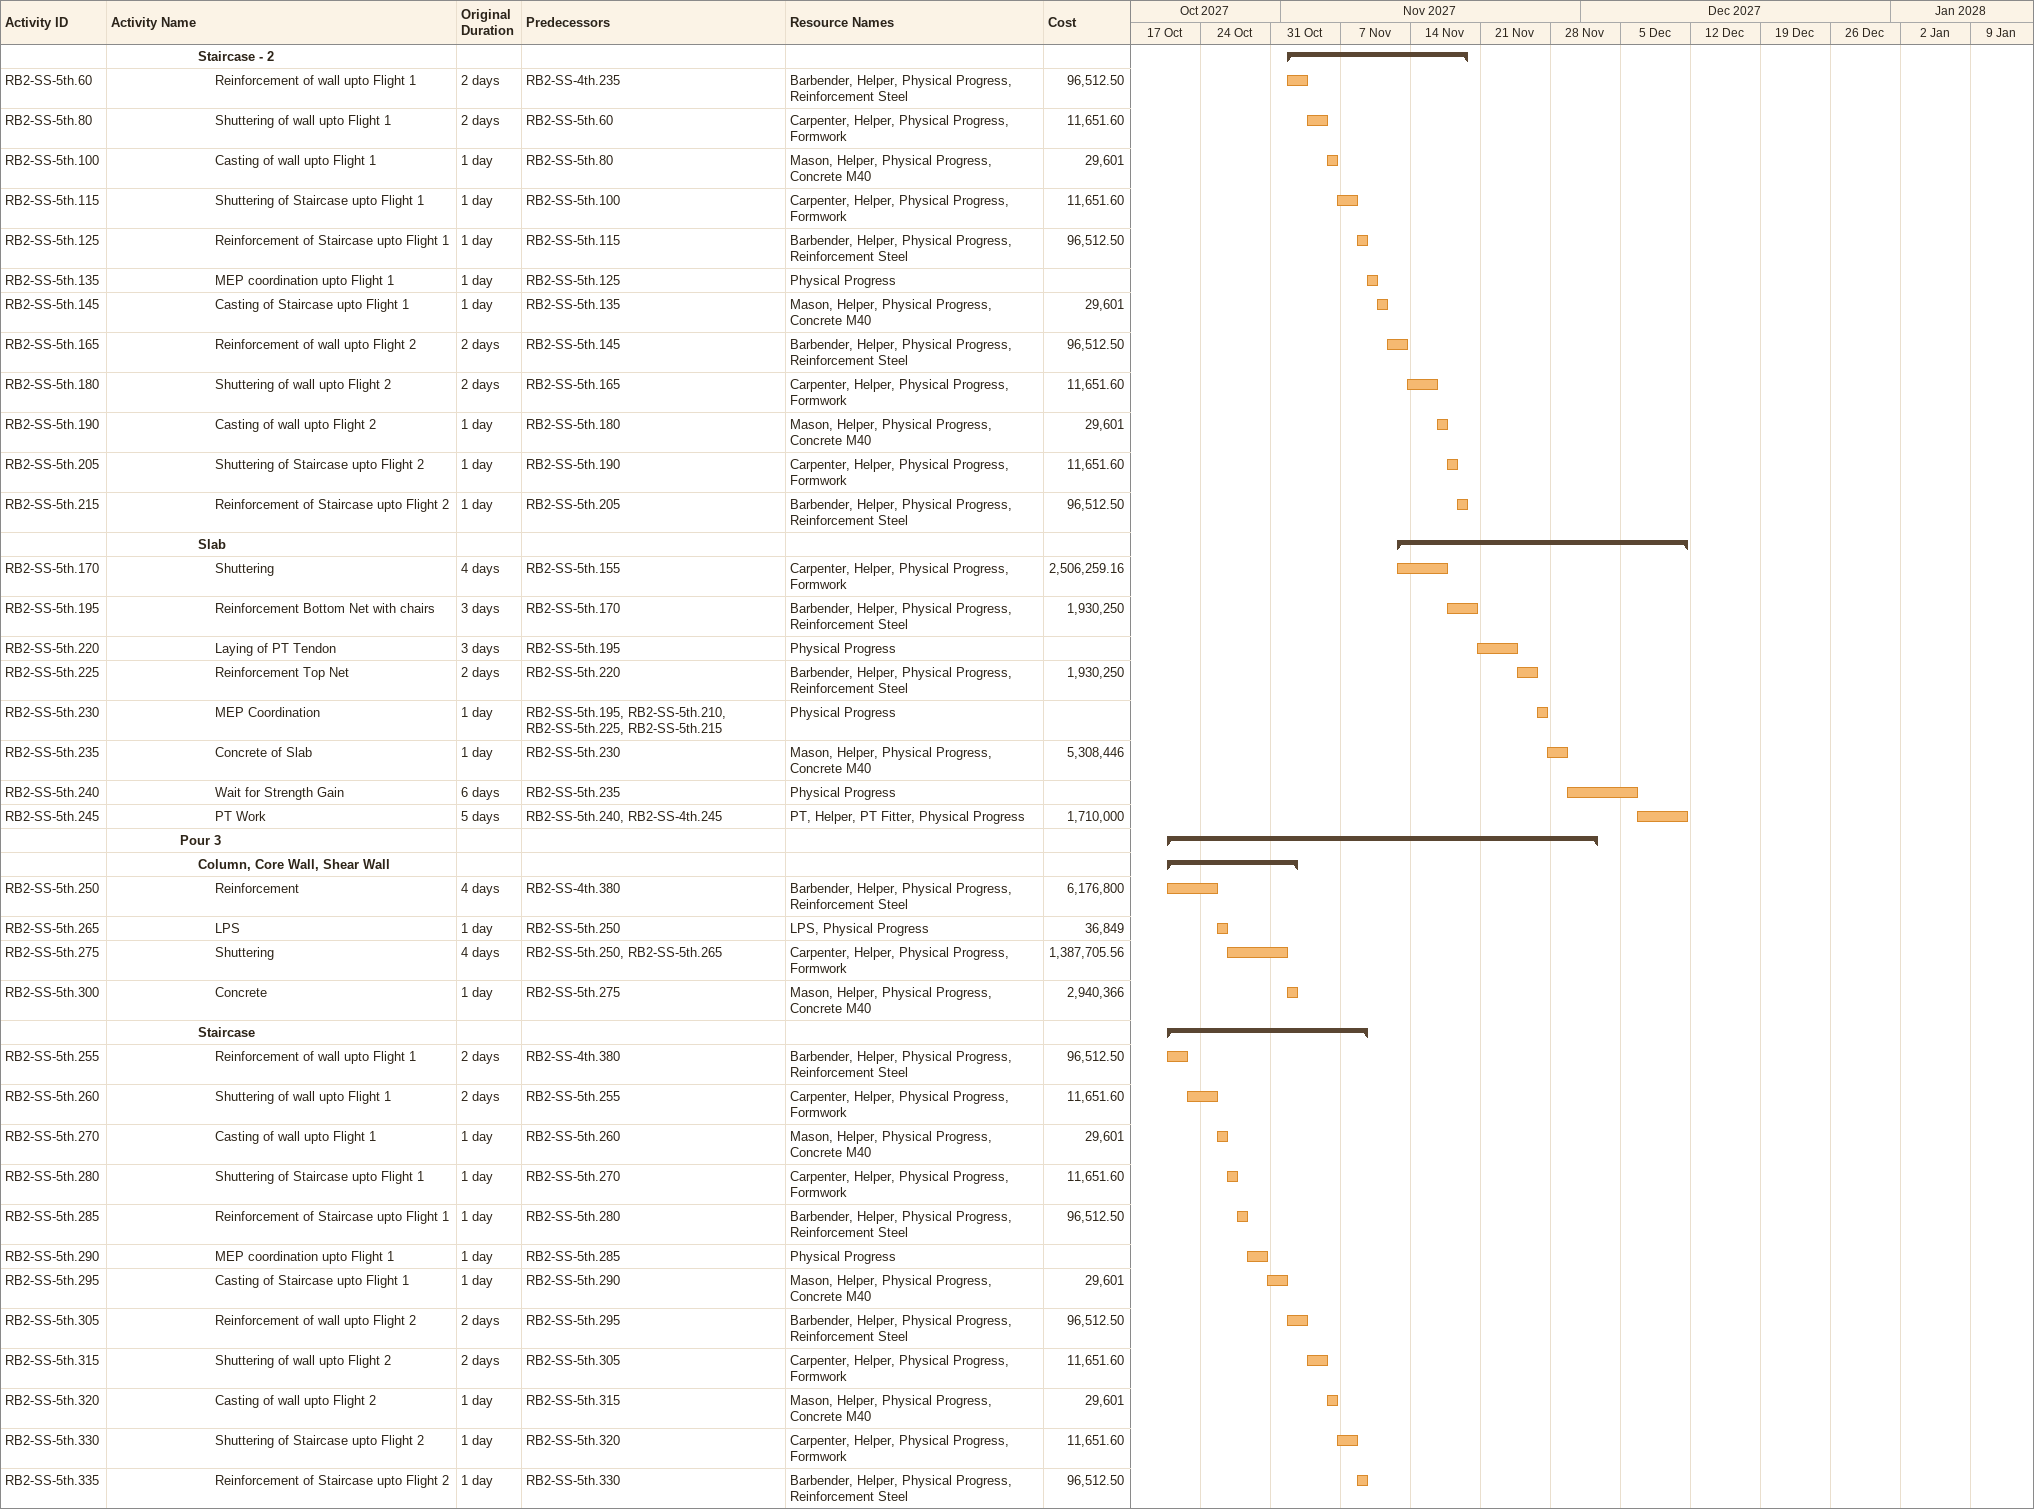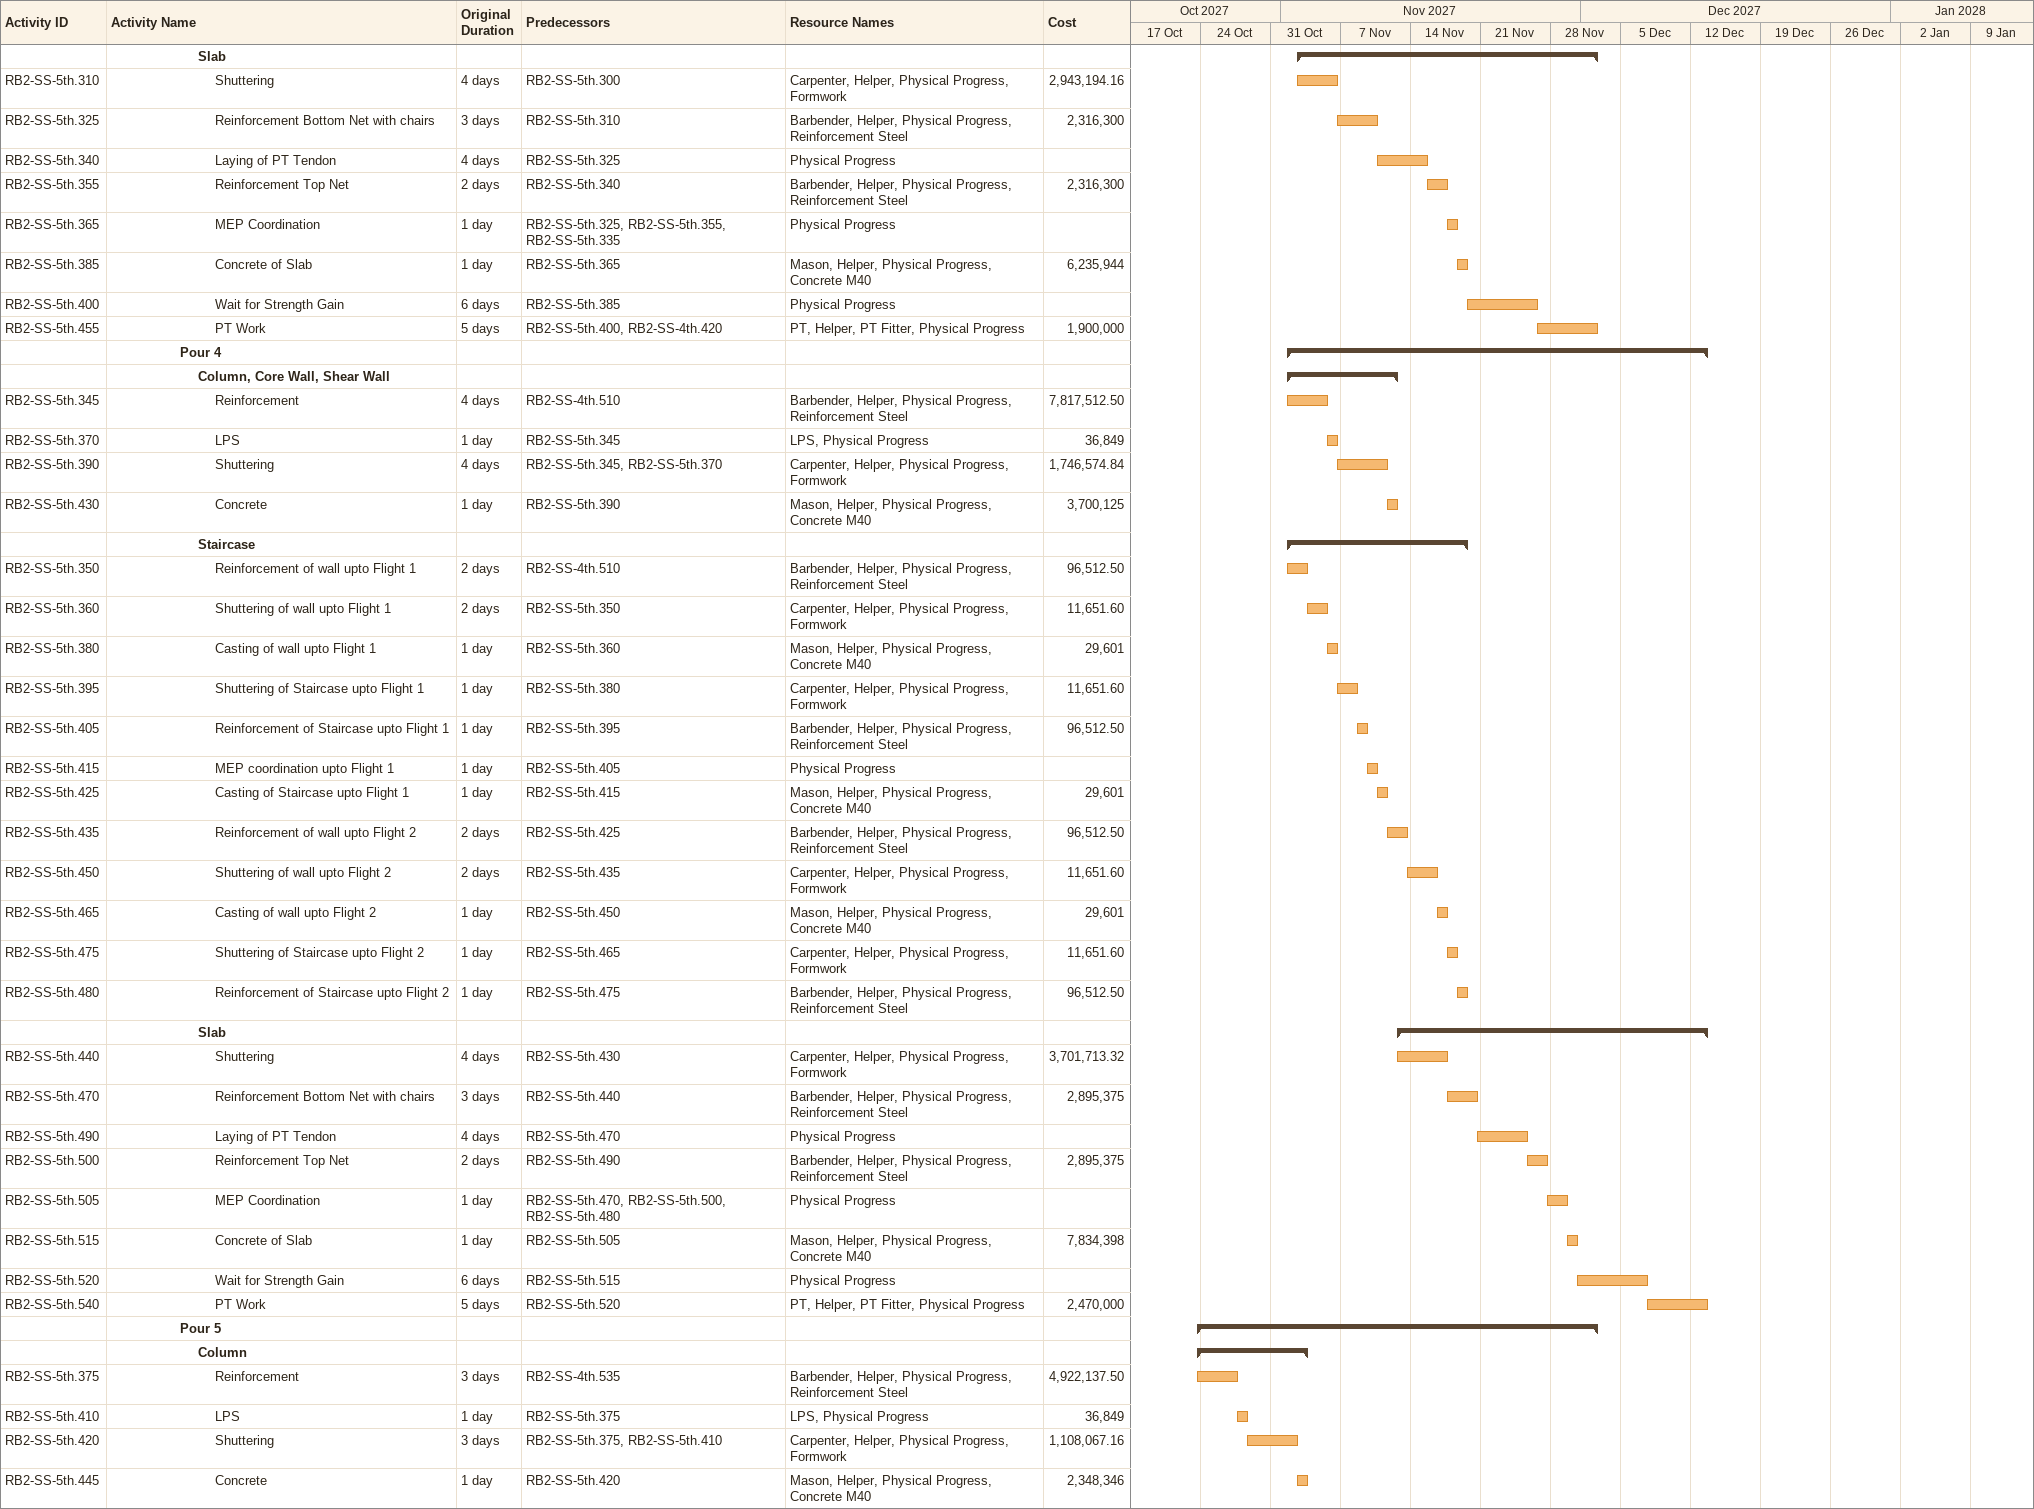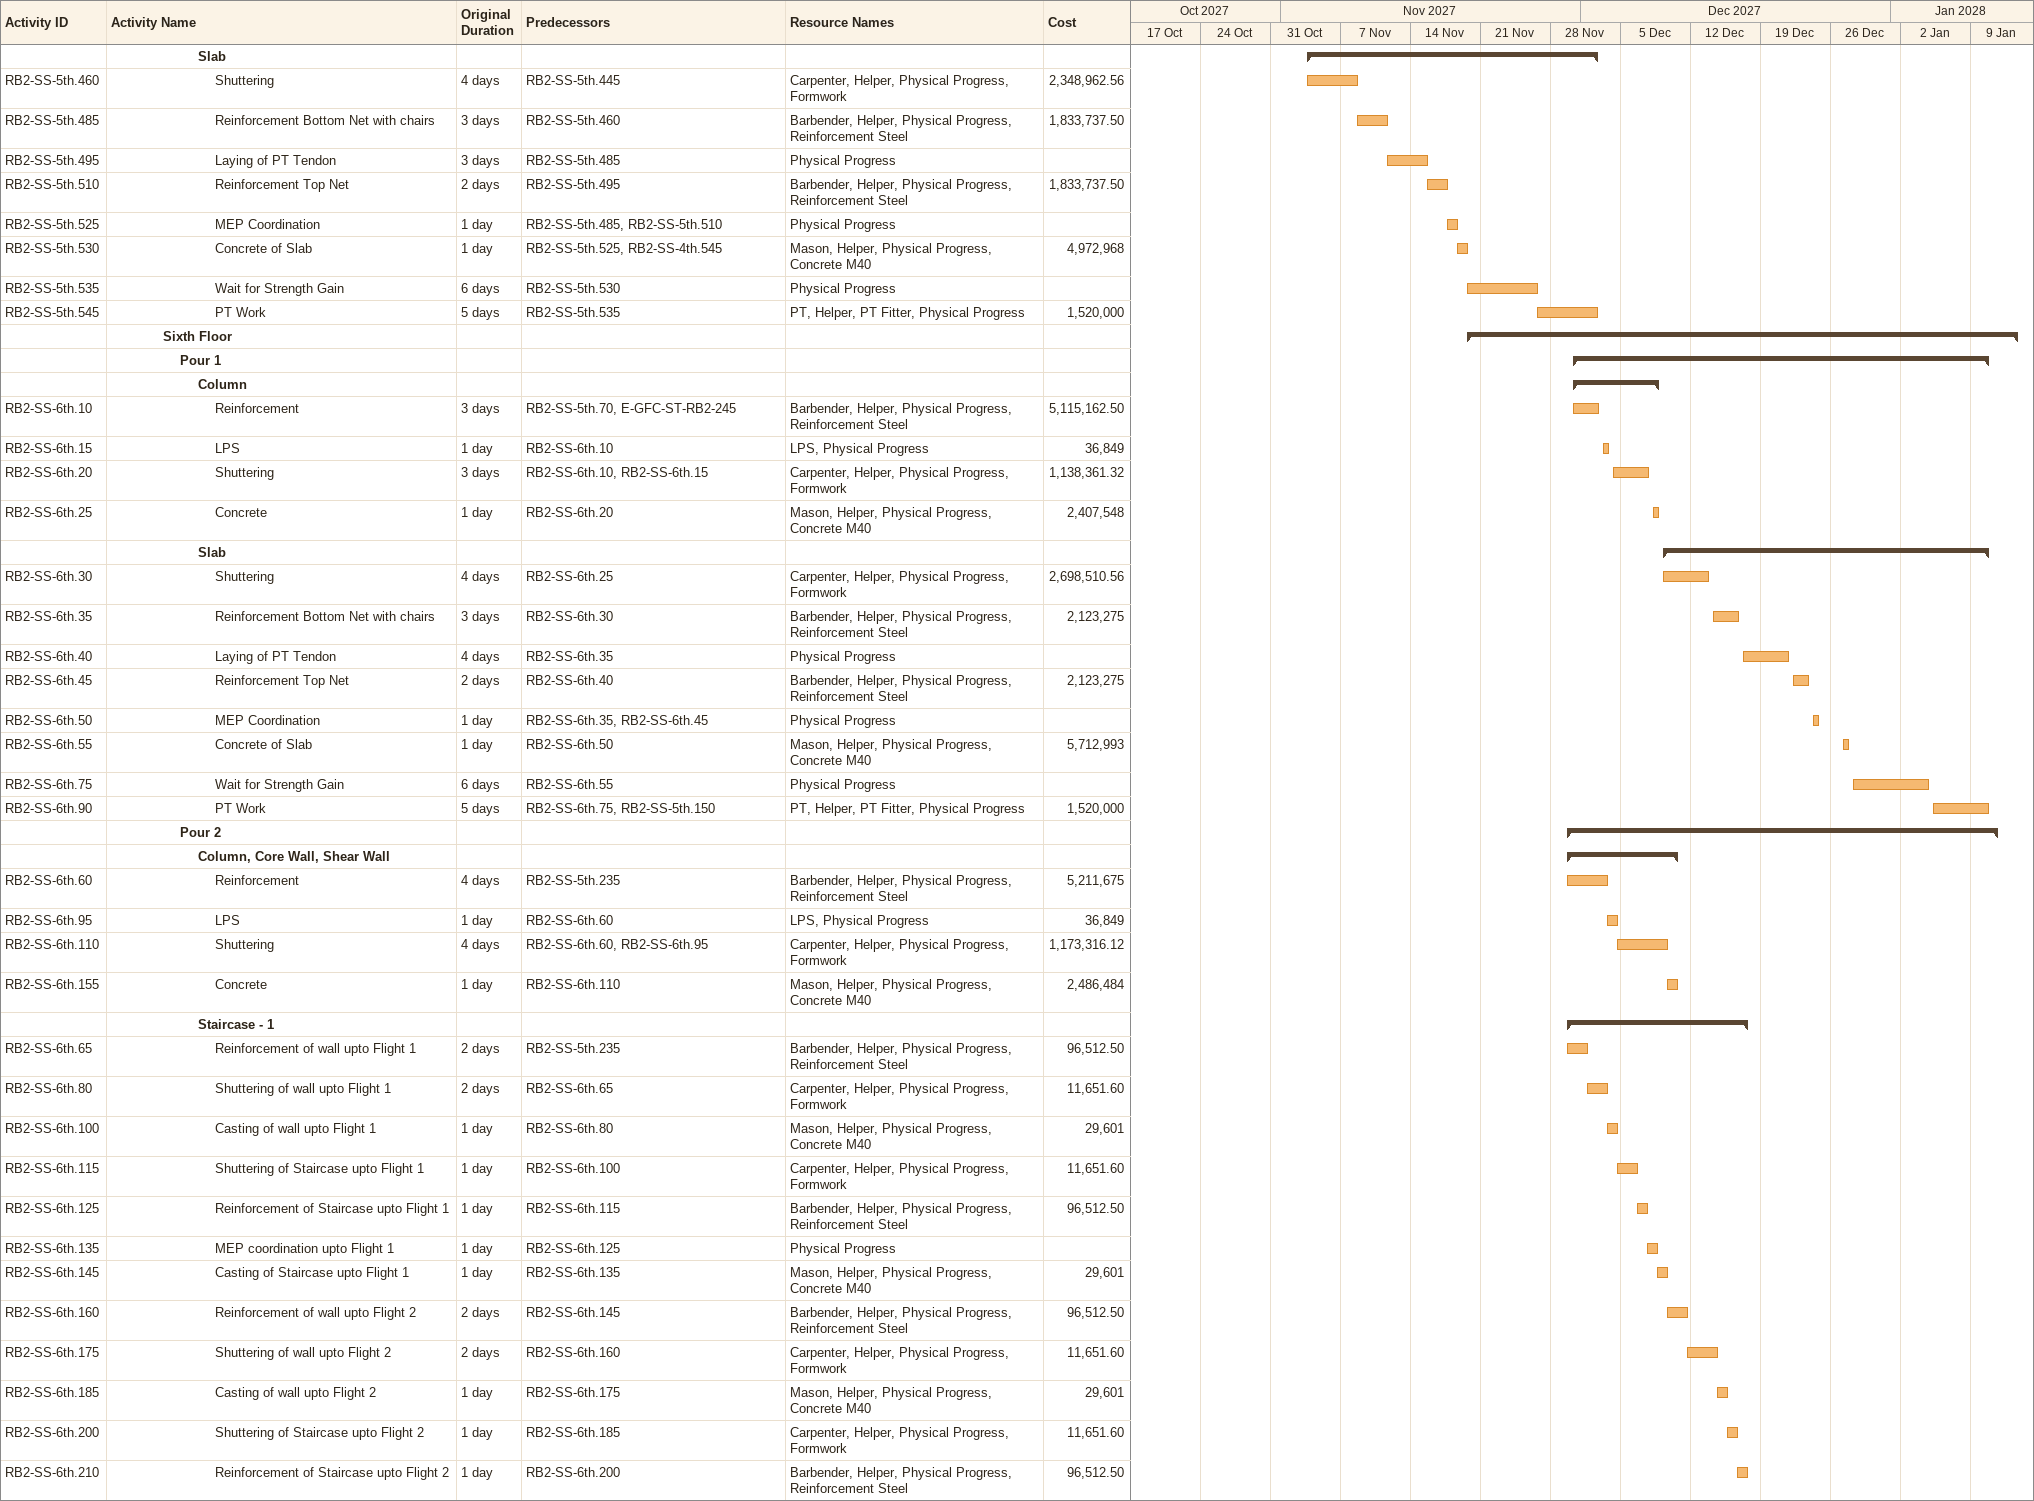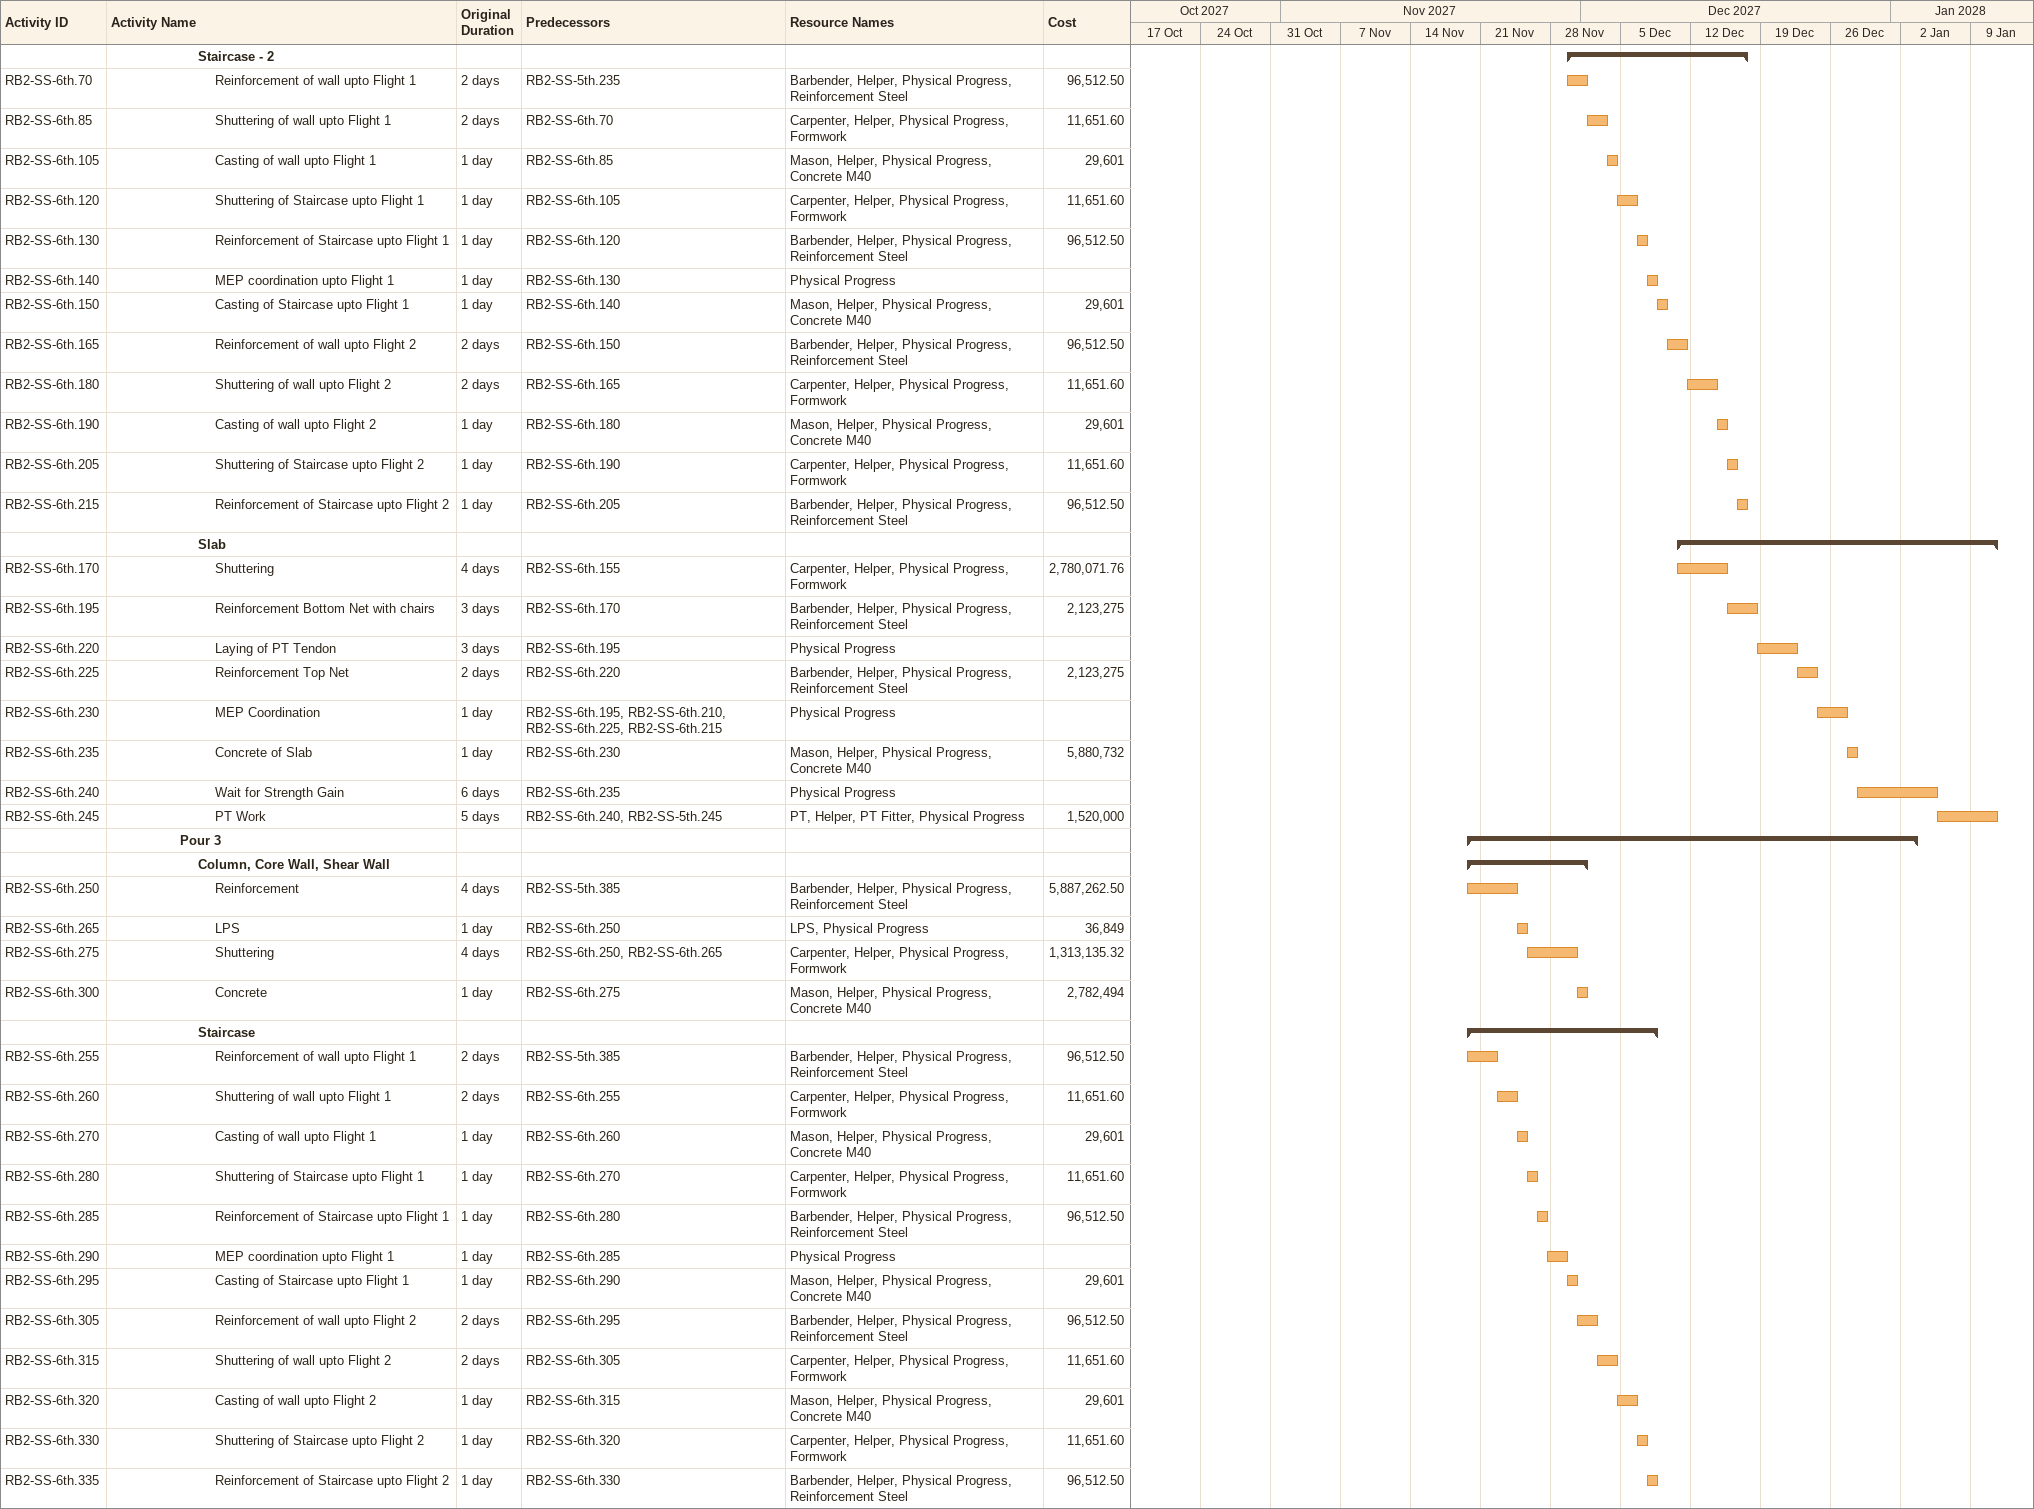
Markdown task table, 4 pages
| ID | Level | Task | Original duration | Start | Finish | Predecessors | Resources | Cost |
|---|---|---|---|---|---|---|---|---|
|  | 6 | **Staircase - 2** |  | 2027-11-01 | 2027-11-19 |  |  |  |
| RB2-SS-5th.60 | 7 | Reinforcement of wall upto Flight 1 | 2d | 2027-11-01 | 2027-11-03 | RB2-SS-4th.235 | Barbender, Helper, Physical Progress, Reinforcement Steel | 96512.50 |
| RB2-SS-5th.80 | 7 | Shuttering of wall upto Flight 1 | 2d | 2027-11-03 | 2027-11-05 | RB2-SS-5th.60 | Carpenter, Helper, Physical Progress, Formwork | 11651.60 |
| RB2-SS-5th.100 | 7 | Casting of wall upto Flight 1 | 1d | 2027-11-05 | 2027-11-06 | RB2-SS-5th.80 | Mason, Helper, Physical Progress, Concrete M40 | 29601 |
| RB2-SS-5th.115 | 7 | Shuttering of Staircase upto Flight 1 | 1d | 2027-11-06 | 2027-11-08 | RB2-SS-5th.100 | Carpenter, Helper, Physical Progress, Formwork | 11651.60 |
| RB2-SS-5th.125 | 7 | Reinforcement of Staircase upto Flight 1 | 1d | 2027-11-08 | 2027-11-09 | RB2-SS-5th.115 | Barbender, Helper, Physical Progress, Reinforcement Steel | 96512.50 |
| RB2-SS-5th.135 | 7 | MEP coordination upto Flight 1 | 1d | 2027-11-09 | 2027-11-10 | RB2-SS-5th.125 | Physical Progress |  |
| RB2-SS-5th.145 | 7 | Casting of Staircase upto Flight 1 | 1d | 2027-11-10 | 2027-11-11 | RB2-SS-5th.135 | Mason, Helper, Physical Progress, Concrete M40 | 29601 |
| RB2-SS-5th.165 | 7 | Reinforcement of wall upto Flight 2 | 2d | 2027-11-11 | 2027-11-13 | RB2-SS-5th.145 | Barbender, Helper, Physical Progress, Reinforcement Steel | 96512.50 |
| RB2-SS-5th.180 | 7 | Shuttering of wall upto Flight 2 | 2d | 2027-11-13 | 2027-11-16 | RB2-SS-5th.165 | Carpenter, Helper, Physical Progress, Formwork | 11651.60 |
| RB2-SS-5th.190 | 7 | Casting of wall upto Flight 2 | 1d | 2027-11-16 | 2027-11-17 | RB2-SS-5th.180 | Mason, Helper, Physical Progress, Concrete M40 | 29601 |
| RB2-SS-5th.205 | 7 | Shuttering of Staircase upto Flight 2 | 1d | 2027-11-17 | 2027-11-18 | RB2-SS-5th.190 | Carpenter, Helper, Physical Progress, Formwork | 11651.60 |
| RB2-SS-5th.215 | 7 | Reinforcement of Staircase upto Flight 2 | 1d | 2027-11-18 | 2027-11-19 | RB2-SS-5th.205 | Barbender, Helper, Physical Progress, Reinforcement Steel | 96512.50 |
|  | 6 | **Slab** |  | 2027-11-12 | 2027-12-11 |  |  |  |
| RB2-SS-5th.170 | 7 | Shuttering | 4d | 2027-11-12 | 2027-11-17 | RB2-SS-5th.155 | Carpenter, Helper, Physical Progress, Formwork | 2506259.16 |
| RB2-SS-5th.195 | 7 | Reinforcement Bottom Net with chairs | 3d | 2027-11-17 | 2027-11-20 | RB2-SS-5th.170 | Barbender, Helper, Physical Progress, Reinforcement Steel | 1930250 |
| RB2-SS-5th.220 | 7 | Laying of PT Tendon | 3d | 2027-11-20 | 2027-11-24 | RB2-SS-5th.195 | Physical Progress |  |
| RB2-SS-5th.225 | 7 | Reinforcement Top Net | 2d | 2027-11-24 | 2027-11-26 | RB2-SS-5th.220 | Barbender, Helper, Physical Progress, Reinforcement Steel | 1930250 |
| RB2-SS-5th.230 | 7 | MEP Coordination | 1d | 2027-11-26 | 2027-11-27 | RB2-SS-5th.195, RB2-SS-5th.210, RB2-SS-5th.225, RB2-SS-5th.215 | Physical Progress |  |
| RB2-SS-5th.235 | 7 | Concrete of Slab | 1d | 2027-11-27 | 2027-11-29 | RB2-SS-5th.230 | Mason, Helper, Physical Progress, Concrete M40 | 5308446 |
| RB2-SS-5th.240 | 7 | Wait for Strength Gain | 6d | 2027-11-29 | 2027-12-06 | RB2-SS-5th.235 | Physical Progress |  |
| RB2-SS-5th.245 | 7 | PT Work | 5d | 2027-12-06 | 2027-12-11 | RB2-SS-5th.240, RB2-SS-4th.245 | PT, Helper, PT Fitter, Physical Progress | 1710000 |
|  | 5 | **Pour 3** |  | 2027-10-20 | 2027-12-02 |  |  |  |
|  | 6 | **Column, Core Wall, Shear Wall** |  | 2027-10-20 | 2027-11-02 |  |  |  |
| RB2-SS-5th.250 | 7 | Reinforcement | 4d | 2027-10-20 | 2027-10-25 | RB2-SS-4th.380 | Barbender, Helper, Physical Progress, Reinforcement Steel | 6176800 |
| RB2-SS-5th.265 | 7 | LPS | 1d | 2027-10-25 | 2027-10-26 | RB2-SS-5th.250 | LPS, Physical Progress | 36849 |
| RB2-SS-5th.275 | 7 | Shuttering | 4d | 2027-10-26 | 2027-11-01 | RB2-SS-5th.250, RB2-SS-5th.265 | Carpenter, Helper, Physical Progress, Formwork | 1387705.56 |
| RB2-SS-5th.300 | 7 | Concrete | 1d | 2027-11-01 | 2027-11-02 | RB2-SS-5th.275 | Mason, Helper, Physical Progress, Concrete M40 | 2940366 |
|  | 6 | **Staircase** |  | 2027-10-20 | 2027-11-09 |  |  |  |
| RB2-SS-5th.255 | 7 | Reinforcement of wall upto Flight 1 | 2d | 2027-10-20 | 2027-10-22 | RB2-SS-4th.380 | Barbender, Helper, Physical Progress, Reinforcement Steel | 96512.50 |
| RB2-SS-5th.260 | 7 | Shuttering of wall upto Flight 1 | 2d | 2027-10-22 | 2027-10-25 | RB2-SS-5th.255 | Carpenter, Helper, Physical Progress, Formwork | 11651.60 |
| RB2-SS-5th.270 | 7 | Casting of wall upto Flight 1 | 1d | 2027-10-25 | 2027-10-26 | RB2-SS-5th.260 | Mason, Helper, Physical Progress, Concrete M40 | 29601 |
| RB2-SS-5th.280 | 7 | Shuttering of Staircase upto Flight 1 | 1d | 2027-10-26 | 2027-10-27 | RB2-SS-5th.270 | Carpenter, Helper, Physical Progress, Formwork | 11651.60 |
| RB2-SS-5th.285 | 7 | Reinforcement of Staircase upto Flight 1 | 1d | 2027-10-27 | 2027-10-28 | RB2-SS-5th.280 | Barbender, Helper, Physical Progress, Reinforcement Steel | 96512.50 |
| RB2-SS-5th.290 | 7 | MEP coordination upto Flight 1 | 1d | 2027-10-28 | 2027-10-30 | RB2-SS-5th.285 | Physical Progress |  |
| RB2-SS-5th.295 | 7 | Casting of Staircase upto Flight 1 | 1d | 2027-10-30 | 2027-11-01 | RB2-SS-5th.290 | Mason, Helper, Physical Progress, Concrete M40 | 29601 |
| RB2-SS-5th.305 | 7 | Reinforcement of wall upto Flight 2 | 2d | 2027-11-01 | 2027-11-03 | RB2-SS-5th.295 | Barbender, Helper, Physical Progress, Reinforcement Steel | 96512.50 |
| RB2-SS-5th.315 | 7 | Shuttering of wall upto Flight 2 | 2d | 2027-11-03 | 2027-11-05 | RB2-SS-5th.305 | Carpenter, Helper, Physical Progress, Formwork | 11651.60 |
| RB2-SS-5th.320 | 7 | Casting of wall upto Flight 2 | 1d | 2027-11-05 | 2027-11-06 | RB2-SS-5th.315 | Mason, Helper, Physical Progress, Concrete M40 | 29601 |
| RB2-SS-5th.330 | 7 | Shuttering of Staircase upto Flight 2 | 1d | 2027-11-06 | 2027-11-08 | RB2-SS-5th.320 | Carpenter, Helper, Physical Progress, Formwork | 11651.60 |
| RB2-SS-5th.335 | 7 | Reinforcement of Staircase upto Flight 2 | 1d | 2027-11-08 | 2027-11-09 | RB2-SS-5th.330 | Barbender, Helper, Physical Progress, Reinforcement Steel | 96512.50 |
|  | 6 | **Slab** |  | 2027-11-02 | 2027-12-02 |  |  |  |
| RB2-SS-5th.310 | 7 | Shuttering | 4d | 2027-11-02 | 2027-11-06 | RB2-SS-5th.300 | Carpenter, Helper, Physical Progress, Formwork | 2943194.16 |
| RB2-SS-5th.325 | 7 | Reinforcement Bottom Net with chairs | 3d | 2027-11-06 | 2027-11-10 | RB2-SS-5th.310 | Barbender, Helper, Physical Progress, Reinforcement Steel | 2316300 |
| RB2-SS-5th.340 | 7 | Laying of PT Tendon | 4d | 2027-11-10 | 2027-11-15 | RB2-SS-5th.325 | Physical Progress |  |
| RB2-SS-5th.355 | 7 | Reinforcement Top Net | 2d | 2027-11-15 | 2027-11-17 | RB2-SS-5th.340 | Barbender, Helper, Physical Progress, Reinforcement Steel | 2316300 |
| RB2-SS-5th.365 | 7 | MEP Coordination | 1d | 2027-11-17 | 2027-11-18 | RB2-SS-5th.325, RB2-SS-5th.355, RB2-SS-5th.335 | Physical Progress |  |
| RB2-SS-5th.385 | 7 | Concrete of Slab | 1d | 2027-11-18 | 2027-11-19 | RB2-SS-5th.365 | Mason, Helper, Physical Progress, Concrete M40 | 6235944 |
| RB2-SS-5th.400 | 7 | Wait for Strength Gain | 6d | 2027-11-19 | 2027-11-26 | RB2-SS-5th.385 | Physical Progress |  |
| RB2-SS-5th.455 | 7 | PT Work | 5d | 2027-11-26 | 2027-12-02 | RB2-SS-5th.400, RB2-SS-4th.420 | PT, Helper, PT Fitter, Physical Progress | 1900000 |
|  | 5 | **Pour 4** |  | 2027-11-01 | 2027-12-13 |  |  |  |
|  | 6 | **Column, Core Wall, Shear Wall** |  | 2027-11-01 | 2027-11-12 |  |  |  |
| RB2-SS-5th.345 | 7 | Reinforcement | 4d | 2027-11-01 | 2027-11-05 | RB2-SS-4th.510 | Barbender, Helper, Physical Progress, Reinforcement Steel | 7817512.50 |
| RB2-SS-5th.370 | 7 | LPS | 1d | 2027-11-05 | 2027-11-06 | RB2-SS-5th.345 | LPS, Physical Progress | 36849 |
| RB2-SS-5th.390 | 7 | Shuttering | 4d | 2027-11-06 | 2027-11-11 | RB2-SS-5th.345, RB2-SS-5th.370 | Carpenter, Helper, Physical Progress, Formwork | 1746574.84 |
| RB2-SS-5th.430 | 7 | Concrete | 1d | 2027-11-11 | 2027-11-12 | RB2-SS-5th.390 | Mason, Helper, Physical Progress, Concrete M40 | 3700125 |
|  | 6 | **Staircase** |  | 2027-11-01 | 2027-11-19 |  |  |  |
| RB2-SS-5th.350 | 7 | Reinforcement of wall upto Flight 1 | 2d | 2027-11-01 | 2027-11-03 | RB2-SS-4th.510 | Barbender, Helper, Physical Progress, Reinforcement Steel | 96512.50 |
| RB2-SS-5th.360 | 7 | Shuttering of wall upto Flight 1 | 2d | 2027-11-03 | 2027-11-05 | RB2-SS-5th.350 | Carpenter, Helper, Physical Progress, Formwork | 11651.60 |
| RB2-SS-5th.380 | 7 | Casting of wall upto Flight 1 | 1d | 2027-11-05 | 2027-11-06 | RB2-SS-5th.360 | Mason, Helper, Physical Progress, Concrete M40 | 29601 |
| RB2-SS-5th.395 | 7 | Shuttering of Staircase upto Flight 1 | 1d | 2027-11-06 | 2027-11-08 | RB2-SS-5th.380 | Carpenter, Helper, Physical Progress, Formwork | 11651.60 |
| RB2-SS-5th.405 | 7 | Reinforcement of Staircase upto Flight 1 | 1d | 2027-11-08 | 2027-11-09 | RB2-SS-5th.395 | Barbender, Helper, Physical Progress, Reinforcement Steel | 96512.50 |
| RB2-SS-5th.415 | 7 | MEP coordination upto Flight 1 | 1d | 2027-11-09 | 2027-11-10 | RB2-SS-5th.405 | Physical Progress |  |
| RB2-SS-5th.425 | 7 | Casting of Staircase upto Flight 1 | 1d | 2027-11-10 | 2027-11-11 | RB2-SS-5th.415 | Mason, Helper, Physical Progress, Concrete M40 | 29601 |
| RB2-SS-5th.435 | 7 | Reinforcement of wall upto Flight 2 | 2d | 2027-11-11 | 2027-11-13 | RB2-SS-5th.425 | Barbender, Helper, Physical Progress, Reinforcement Steel | 96512.50 |
| RB2-SS-5th.450 | 7 | Shuttering of wall upto Flight 2 | 2d | 2027-11-13 | 2027-11-16 | RB2-SS-5th.435 | Carpenter, Helper, Physical Progress, Formwork | 11651.60 |
| RB2-SS-5th.465 | 7 | Casting of wall upto Flight 2 | 1d | 2027-11-16 | 2027-11-17 | RB2-SS-5th.450 | Mason, Helper, Physical Progress, Concrete M40 | 29601 |
| RB2-SS-5th.475 | 7 | Shuttering of Staircase upto Flight 2 | 1d | 2027-11-17 | 2027-11-18 | RB2-SS-5th.465 | Carpenter, Helper, Physical Progress, Formwork | 11651.60 |
| RB2-SS-5th.480 | 7 | Reinforcement of Staircase upto Flight 2 | 1d | 2027-11-18 | 2027-11-19 | RB2-SS-5th.475 | Barbender, Helper, Physical Progress, Reinforcement Steel | 96512.50 |
|  | 6 | **Slab** |  | 2027-11-12 | 2027-12-13 |  |  |  |
| RB2-SS-5th.440 | 7 | Shuttering | 4d | 2027-11-12 | 2027-11-17 | RB2-SS-5th.430 | Carpenter, Helper, Physical Progress, Formwork | 3701713.32 |
| RB2-SS-5th.470 | 7 | Reinforcement Bottom Net with chairs | 3d | 2027-11-17 | 2027-11-20 | RB2-SS-5th.440 | Barbender, Helper, Physical Progress, Reinforcement Steel | 2895375 |
| RB2-SS-5th.490 | 7 | Laying of PT Tendon | 4d | 2027-11-20 | 2027-11-25 | RB2-SS-5th.470 | Physical Progress |  |
| RB2-SS-5th.500 | 7 | Reinforcement Top Net | 2d | 2027-11-25 | 2027-11-27 | RB2-SS-5th.490 | Barbender, Helper, Physical Progress, Reinforcement Steel | 2895375 |
| RB2-SS-5th.505 | 7 | MEP Coordination | 1d | 2027-11-27 | 2027-11-29 | RB2-SS-5th.470, RB2-SS-5th.500, RB2-SS-5th.480 | Physical Progress |  |
| RB2-SS-5th.515 | 7 | Concrete of Slab | 1d | 2027-11-29 | 2027-11-30 | RB2-SS-5th.505 | Mason, Helper, Physical Progress, Concrete M40 | 7834398 |
| RB2-SS-5th.520 | 7 | Wait for Strength Gain | 6d | 2027-11-30 | 2027-12-07 | RB2-SS-5th.515 | Physical Progress |  |
| RB2-SS-5th.540 | 7 | PT Work | 5d | 2027-12-07 | 2027-12-13 | RB2-SS-5th.520 | PT, Helper, PT Fitter, Physical Progress | 2470000 |
|  | 5 | **Pour 5** |  | 2027-10-23 | 2027-12-02 |  |  |  |
|  | 6 | **Column** |  | 2027-10-23 | 2027-11-03 |  |  |  |
| RB2-SS-5th.375 | 7 | Reinforcement | 3d | 2027-10-23 | 2027-10-27 | RB2-SS-4th.535 | Barbender, Helper, Physical Progress, Reinforcement Steel | 4922137.50 |
| RB2-SS-5th.410 | 7 | LPS | 1d | 2027-10-27 | 2027-10-28 | RB2-SS-5th.375 | LPS, Physical Progress | 36849 |
| RB2-SS-5th.420 | 7 | Shuttering | 3d | 2027-10-28 | 2027-11-02 | RB2-SS-5th.375, RB2-SS-5th.410 | Carpenter, Helper, Physical Progress, Formwork | 1108067.16 |
| RB2-SS-5th.445 | 7 | Concrete | 1d | 2027-11-02 | 2027-11-03 | RB2-SS-5th.420 | Mason, Helper, Physical Progress, Concrete M40 | 2348346 |
|  | 6 | **Slab** |  | 2027-11-03 | 2027-12-02 |  |  |  |
| RB2-SS-5th.460 | 7 | Shuttering | 4d | 2027-11-03 | 2027-11-08 | RB2-SS-5th.445 | Carpenter, Helper, Physical Progress, Formwork | 2348962.56 |
| RB2-SS-5th.485 | 7 | Reinforcement Bottom Net with chairs | 3d | 2027-11-08 | 2027-11-11 | RB2-SS-5th.460 | Barbender, Helper, Physical Progress, Reinforcement Steel | 1833737.50 |
| RB2-SS-5th.495 | 7 | Laying of PT Tendon | 3d | 2027-11-11 | 2027-11-15 | RB2-SS-5th.485 | Physical Progress |  |
| RB2-SS-5th.510 | 7 | Reinforcement Top Net | 2d | 2027-11-15 | 2027-11-17 | RB2-SS-5th.495 | Barbender, Helper, Physical Progress, Reinforcement Steel | 1833737.50 |
| RB2-SS-5th.525 | 7 | MEP Coordination | 1d | 2027-11-17 | 2027-11-18 | RB2-SS-5th.485, RB2-SS-5th.510 | Physical Progress |  |
| RB2-SS-5th.530 | 7 | Concrete of Slab | 1d | 2027-11-18 | 2027-11-19 | RB2-SS-5th.525, RB2-SS-4th.545 | Mason, Helper, Physical Progress, Concrete M40 | 4972968 |
| RB2-SS-5th.535 | 7 | Wait for Strength Gain | 6d | 2027-11-19 | 2027-11-26 | RB2-SS-5th.530 | Physical Progress |  |
| RB2-SS-5th.545 | 7 | PT Work | 5d | 2027-11-26 | 2027-12-02 | RB2-SS-5th.535 | PT, Helper, PT Fitter, Physical Progress | 1520000 |
|  | 4 | **Sixth Floor** |  | 2027-11-19 | 2028-01-13 |  |  |  |
|  | 5 | **Pour 1** |  | 2027-11-30 | 2028-01-10 |  |  |  |
|  | 6 | **Column** |  | 2027-11-30 | 2027-12-08 |  |  |  |
| RB2-SS-6th.10 | 7 | Reinforcement | 3d | 2027-11-30 | 2027-12-02 | RB2-SS-5th.70, E-GFC-ST-RB2-245 | Barbender, Helper, Physical Progress, Reinforcement Steel | 5115162.50 |
| RB2-SS-6th.15 | 7 | LPS | 1d | 2027-12-03 | 2027-12-03 | RB2-SS-6th.10 | LPS, Physical Progress | 36849 |
| RB2-SS-6th.20 | 7 | Shuttering | 3d | 2027-12-04 | 2027-12-07 | RB2-SS-6th.10, RB2-SS-6th.15 | Carpenter, Helper, Physical Progress, Formwork | 1138361.32 |
| RB2-SS-6th.25 | 7 | Concrete | 1d | 2027-12-08 | 2027-12-08 | RB2-SS-6th.20 | Mason, Helper, Physical Progress, Concrete M40 | 2407548 |
|  | 6 | **Slab** |  | 2027-12-09 | 2028-01-10 |  |  |  |
| RB2-SS-6th.30 | 7 | Shuttering | 4d | 2027-12-09 | 2027-12-13 | RB2-SS-6th.25 | Carpenter, Helper, Physical Progress, Formwork | 2698510.56 |
| RB2-SS-6th.35 | 7 | Reinforcement Bottom Net with chairs | 3d | 2027-12-14 | 2027-12-16 | RB2-SS-6th.30 | Barbender, Helper, Physical Progress, Reinforcement Steel | 2123275 |
| RB2-SS-6th.40 | 7 | Laying of PT Tendon | 4d | 2027-12-17 | 2027-12-21 | RB2-SS-6th.35 | Physical Progress |  |
| RB2-SS-6th.45 | 7 | Reinforcement Top Net | 2d | 2027-12-22 | 2027-12-23 | RB2-SS-6th.40 | Barbender, Helper, Physical Progress, Reinforcement Steel | 2123275 |
| RB2-SS-6th.50 | 7 | MEP Coordination | 1d | 2027-12-24 | 2027-12-24 | RB2-SS-6th.35, RB2-SS-6th.45 | Physical Progress |  |
| RB2-SS-6th.55 | 7 | Concrete of Slab | 1d | 2027-12-27 | 2027-12-27 | RB2-SS-6th.50 | Mason, Helper, Physical Progress, Concrete M40 | 5712993 |
| RB2-SS-6th.75 | 7 | Wait for Strength Gain | 6d | 2027-12-28 | 2028-01-04 | RB2-SS-6th.55 | Physical Progress |  |
| RB2-SS-6th.90 | 7 | PT Work | 5d | 2028-01-05 | 2028-01-10 | RB2-SS-6th.75, RB2-SS-5th.150 | PT, Helper, PT Fitter, Physical Progress | 1520000 |
|  | 5 | **Pour 2** |  | 2027-11-29 | 2028-01-11 |  |  |  |
|  | 6 | **Column, Core Wall, Shear Wall** |  | 2027-11-29 | 2027-12-10 |  |  |  |
| RB2-SS-6th.60 | 7 | Reinforcement | 4d | 2027-11-29 | 2027-12-03 | RB2-SS-5th.235 | Barbender, Helper, Physical Progress, Reinforcement Steel | 5211675 |
| RB2-SS-6th.95 | 7 | LPS | 1d | 2027-12-03 | 2027-12-04 | RB2-SS-6th.60 | LPS, Physical Progress | 36849 |
| RB2-SS-6th.110 | 7 | Shuttering | 4d | 2027-12-04 | 2027-12-09 | RB2-SS-6th.60, RB2-SS-6th.95 | Carpenter, Helper, Physical Progress, Formwork | 1173316.12 |
| RB2-SS-6th.155 | 7 | Concrete | 1d | 2027-12-09 | 2027-12-10 | RB2-SS-6th.110 | Mason, Helper, Physical Progress, Concrete M40 | 2486484 |
|  | 6 | **Staircase - 1** |  | 2027-11-29 | 2027-12-17 |  |  |  |
| RB2-SS-6th.65 | 7 | Reinforcement of wall upto Flight 1 | 2d | 2027-11-29 | 2027-12-01 | RB2-SS-5th.235 | Barbender, Helper, Physical Progress, Reinforcement Steel | 96512.50 |
| RB2-SS-6th.80 | 7 | Shuttering of wall upto Flight 1 | 2d | 2027-12-01 | 2027-12-03 | RB2-SS-6th.65 | Carpenter, Helper, Physical Progress, Formwork | 11651.60 |
| RB2-SS-6th.100 | 7 | Casting of wall upto Flight 1 | 1d | 2027-12-03 | 2027-12-04 | RB2-SS-6th.80 | Mason, Helper, Physical Progress, Concrete M40 | 29601 |
| RB2-SS-6th.115 | 7 | Shuttering of Staircase upto Flight 1 | 1d | 2027-12-04 | 2027-12-06 | RB2-SS-6th.100 | Carpenter, Helper, Physical Progress, Formwork | 11651.60 |
| RB2-SS-6th.125 | 7 | Reinforcement of Staircase upto Flight 1 | 1d | 2027-12-06 | 2027-12-07 | RB2-SS-6th.115 | Barbender, Helper, Physical Progress, Reinforcement Steel | 96512.50 |
| RB2-SS-6th.135 | 7 | MEP coordination upto Flight 1 | 1d | 2027-12-07 | 2027-12-08 | RB2-SS-6th.125 | Physical Progress |  |
| RB2-SS-6th.145 | 7 | Casting of Staircase upto Flight 1 | 1d | 2027-12-08 | 2027-12-09 | RB2-SS-6th.135 | Mason, Helper, Physical Progress, Concrete M40 | 29601 |
| RB2-SS-6th.160 | 7 | Reinforcement of wall upto Flight 2 | 2d | 2027-12-09 | 2027-12-11 | RB2-SS-6th.145 | Barbender, Helper, Physical Progress, Reinforcement Steel | 96512.50 |
| RB2-SS-6th.175 | 7 | Shuttering of wall upto Flight 2 | 2d | 2027-12-11 | 2027-12-14 | RB2-SS-6th.160 | Carpenter, Helper, Physical Progress, Formwork | 11651.60 |
| RB2-SS-6th.185 | 7 | Casting of wall upto Flight 2 | 1d | 2027-12-14 | 2027-12-15 | RB2-SS-6th.175 | Mason, Helper, Physical Progress, Concrete M40 | 29601 |
| RB2-SS-6th.200 | 7 | Shuttering of Staircase upto Flight 2 | 1d | 2027-12-15 | 2027-12-16 | RB2-SS-6th.185 | Carpenter, Helper, Physical Progress, Formwork | 11651.60 |
| RB2-SS-6th.210 | 7 | Reinforcement of Staircase upto Flight 2 | 1d | 2027-12-16 | 2027-12-17 | RB2-SS-6th.200 | Barbender, Helper, Physical Progress, Reinforcement Steel | 96512.50 |
|  | 6 | **Staircase - 2** |  | 2027-11-29 | 2027-12-17 |  |  |  |
| RB2-SS-6th.70 | 7 | Reinforcement of wall upto Flight 1 | 2d | 2027-11-29 | 2027-12-01 | RB2-SS-5th.235 | Barbender, Helper, Physical Progress, Reinforcement Steel | 96512.50 |
| RB2-SS-6th.85 | 7 | Shuttering of wall upto Flight 1 | 2d | 2027-12-01 | 2027-12-03 | RB2-SS-6th.70 | Carpenter, Helper, Physical Progress, Formwork | 11651.60 |
| RB2-SS-6th.105 | 7 | Casting of wall upto Flight 1 | 1d | 2027-12-03 | 2027-12-04 | RB2-SS-6th.85 | Mason, Helper, Physical Progress, Concrete M40 | 29601 |
| RB2-SS-6th.120 | 7 | Shuttering of Staircase upto Flight 1 | 1d | 2027-12-04 | 2027-12-06 | RB2-SS-6th.105 | Carpenter, Helper, Physical Progress, Formwork | 11651.60 |
| RB2-SS-6th.130 | 7 | Reinforcement of Staircase upto Flight 1 | 1d | 2027-12-06 | 2027-12-07 | RB2-SS-6th.120 | Barbender, Helper, Physical Progress, Reinforcement Steel | 96512.50 |
| RB2-SS-6th.140 | 7 | MEP coordination upto Flight 1 | 1d | 2027-12-07 | 2027-12-08 | RB2-SS-6th.130 | Physical Progress |  |
| RB2-SS-6th.150 | 7 | Casting of Staircase upto Flight 1 | 1d | 2027-12-08 | 2027-12-09 | RB2-SS-6th.140 | Mason, Helper, Physical Progress, Concrete M40 | 29601 |
| RB2-SS-6th.165 | 7 | Reinforcement of wall upto Flight 2 | 2d | 2027-12-09 | 2027-12-11 | RB2-SS-6th.150 | Barbender, Helper, Physical Progress, Reinforcement Steel | 96512.50 |
| RB2-SS-6th.180 | 7 | Shuttering of wall upto Flight 2 | 2d | 2027-12-11 | 2027-12-14 | RB2-SS-6th.165 | Carpenter, Helper, Physical Progress, Formwork | 11651.60 |
| RB2-SS-6th.190 | 7 | Casting of wall upto Flight 2 | 1d | 2027-12-14 | 2027-12-15 | RB2-SS-6th.180 | Mason, Helper, Physical Progress, Concrete M40 | 29601 |
| RB2-SS-6th.205 | 7 | Shuttering of Staircase upto Flight 2 | 1d | 2027-12-15 | 2027-12-16 | RB2-SS-6th.190 | Carpenter, Helper, Physical Progress, Formwork | 11651.60 |
| RB2-SS-6th.215 | 7 | Reinforcement of Staircase upto Flight 2 | 1d | 2027-12-16 | 2027-12-17 | RB2-SS-6th.205 | Barbender, Helper, Physical Progress, Reinforcement Steel | 96512.50 |
|  | 6 | **Slab** |  | 2027-12-10 | 2028-01-11 |  |  |  |
| RB2-SS-6th.170 | 7 | Shuttering | 4d | 2027-12-10 | 2027-12-15 | RB2-SS-6th.155 | Carpenter, Helper, Physical Progress, Formwork | 2780071.76 |
| RB2-SS-6th.195 | 7 | Reinforcement Bottom Net with chairs | 3d | 2027-12-15 | 2027-12-18 | RB2-SS-6th.170 | Barbender, Helper, Physical Progress, Reinforcement Steel | 2123275 |
| RB2-SS-6th.220 | 7 | Laying of PT Tendon | 3d | 2027-12-18 | 2027-12-22 | RB2-SS-6th.195 | Physical Progress |  |
| RB2-SS-6th.225 | 7 | Reinforcement Top Net | 2d | 2027-12-22 | 2027-12-24 | RB2-SS-6th.220 | Barbender, Helper, Physical Progress, Reinforcement Steel | 2123275 |
| RB2-SS-6th.230 | 7 | MEP Coordination | 1d | 2027-12-24 | 2027-12-27 | RB2-SS-6th.195, RB2-SS-6th.210, RB2-SS-6th.225, RB2-SS-6th.215 | Physical Progress |  |
| RB2-SS-6th.235 | 7 | Concrete of Slab | 1d | 2027-12-27 | 2027-12-28 | RB2-SS-6th.230 | Mason, Helper, Physical Progress, Concrete M40 | 5880732 |
| RB2-SS-6th.240 | 7 | Wait for Strength Gain | 6d | 2027-12-28 | 2028-01-05 | RB2-SS-6th.235 | Physical Progress |  |
| RB2-SS-6th.245 | 7 | PT Work | 5d | 2028-01-05 | 2028-01-11 | RB2-SS-6th.240, RB2-SS-5th.245 | PT, Helper, PT Fitter, Physical Progress | 1520000 |
|  | 5 | **Pour 3** |  | 2027-11-19 | 2028-01-03 |  |  |  |
|  | 6 | **Column, Core Wall, Shear Wall** |  | 2027-11-19 | 2027-12-01 |  |  |  |
| RB2-SS-6th.250 | 7 | Reinforcement | 4d | 2027-11-19 | 2027-11-24 | RB2-SS-5th.385 | Barbender, Helper, Physical Progress, Reinforcement Steel | 5887262.50 |
| RB2-SS-6th.265 | 7 | LPS | 1d | 2027-11-24 | 2027-11-25 | RB2-SS-6th.250 | LPS, Physical Progress | 36849 |
| RB2-SS-6th.275 | 7 | Shuttering | 4d | 2027-11-25 | 2027-11-30 | RB2-SS-6th.250, RB2-SS-6th.265 | Carpenter, Helper, Physical Progress, Formwork | 1313135.32 |
| RB2-SS-6th.300 | 7 | Concrete | 1d | 2027-11-30 | 2027-12-01 | RB2-SS-6th.275 | Mason, Helper, Physical Progress, Concrete M40 | 2782494 |
|  | 6 | **Staircase** |  | 2027-11-19 | 2027-12-08 |  |  |  |
| RB2-SS-6th.255 | 7 | Reinforcement of wall upto Flight 1 | 2d | 2027-11-19 | 2027-11-22 | RB2-SS-5th.385 | Barbender, Helper, Physical Progress, Reinforcement Steel | 96512.50 |
| RB2-SS-6th.260 | 7 | Shuttering of wall upto Flight 1 | 2d | 2027-11-22 | 2027-11-24 | RB2-SS-6th.255 | Carpenter, Helper, Physical Progress, Formwork | 11651.60 |
| RB2-SS-6th.270 | 7 | Casting of wall upto Flight 1 | 1d | 2027-11-24 | 2027-11-25 | RB2-SS-6th.260 | Mason, Helper, Physical Progress, Concrete M40 | 29601 |
| RB2-SS-6th.280 | 7 | Shuttering of Staircase upto Flight 1 | 1d | 2027-11-25 | 2027-11-26 | RB2-SS-6th.270 | Carpenter, Helper, Physical Progress, Formwork | 11651.60 |
| RB2-SS-6th.285 | 7 | Reinforcement of Staircase upto Flight 1 | 1d | 2027-11-26 | 2027-11-27 | RB2-SS-6th.280 | Barbender, Helper, Physical Progress, Reinforcement Steel | 96512.50 |
| RB2-SS-6th.290 | 7 | MEP coordination upto Flight 1 | 1d | 2027-11-27 | 2027-11-29 | RB2-SS-6th.285 | Physical Progress |  |
| RB2-SS-6th.295 | 7 | Casting of Staircase upto Flight 1 | 1d | 2027-11-29 | 2027-11-30 | RB2-SS-6th.290 | Mason, Helper, Physical Progress, Concrete M40 | 29601 |
| RB2-SS-6th.305 | 7 | Reinforcement of wall upto Flight 2 | 2d | 2027-11-30 | 2027-12-02 | RB2-SS-6th.295 | Barbender, Helper, Physical Progress, Reinforcement Steel | 96512.50 |
| RB2-SS-6th.315 | 7 | Shuttering of wall upto Flight 2 | 2d | 2027-12-02 | 2027-12-04 | RB2-SS-6th.305 | Carpenter, Helper, Physical Progress, Formwork | 11651.60 |
| RB2-SS-6th.320 | 7 | Casting of wall upto Flight 2 | 1d | 2027-12-04 | 2027-12-06 | RB2-SS-6th.315 | Mason, Helper, Physical Progress, Concrete M40 | 29601 |
| RB2-SS-6th.330 | 7 | Shuttering of Staircase upto Flight 2 | 1d | 2027-12-06 | 2027-12-07 | RB2-SS-6th.320 | Carpenter, Helper, Physical Progress, Formwork | 11651.60 |
| RB2-SS-6th.335 | 7 | Reinforcement of Staircase upto Flight 2 | 1d | 2027-12-07 | 2027-12-08 | RB2-SS-6th.330 | Barbender, Helper, Physical Progress, Reinforcement Steel | 96512.50 |
